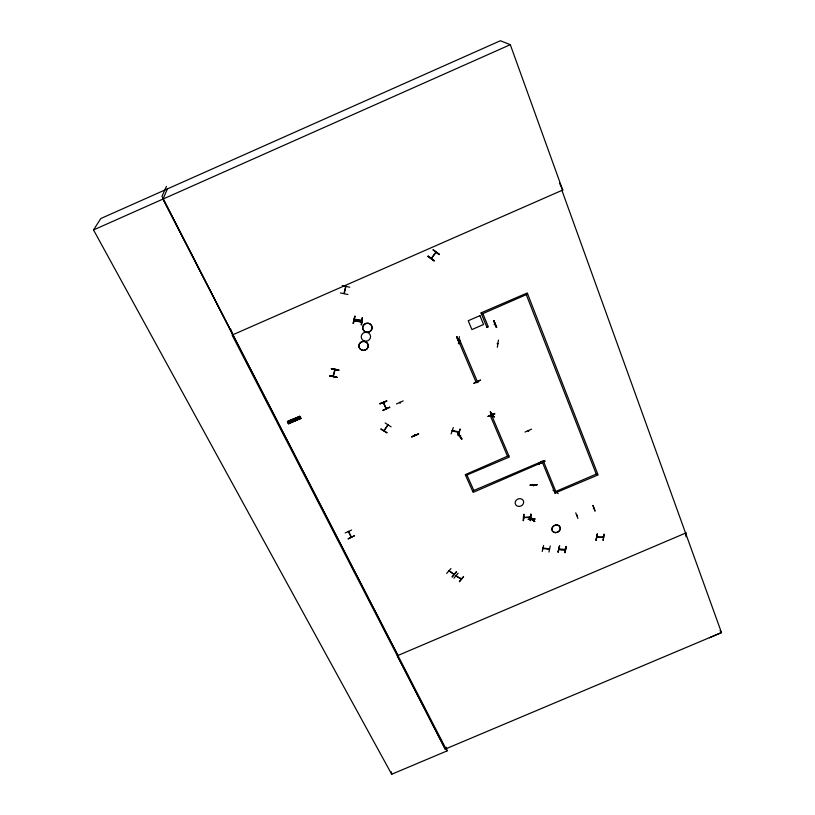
<?xml version="1.0" encoding="UTF-8"?>
<svg xmlns="http://www.w3.org/2000/svg" width="815" height="815" viewBox="0 0 815 815"><rect width="100%" height="100%" fill="white"/><g stroke="black" fill="none" stroke-linecap="round" stroke-linejoin="round"><path stroke-width="1.22" d="M361.646 321.63L354.138 320.254L361.666 321.589M333.427 376.286L335.159 369.44M348.331 531.686L348.657 532.317L348.596 531.594M336.952 377.396L329.637 375.654L336.952 377.233M530.188 484.976L537.095 484.752L530.208 484.966M528.242 519.073L535.037 518.88M533.509 485.22L533.458 485.934L533.743 485.21M531.849 518.36L531.686 518.493M531.818 518.299L531.859 518.798M530.178 485.322L537.075 484.762M523.108 520.612L523.729 514.367M524.086 514.387L523.464 520.632M524.269 517.036L524.371 517.688L524.33 517.097M530.31 517.016L530.534 517.627L529.974 517.321M530.809 514.194L530.249 520.602L530.973 514.346M530.86 514.214L530.341 520.581M384.537 430.086C382.581 432.551 388.368 423.851 387.736 425.399M458.315 340.11L459.018 339.743L458.478 340.303L459.721 340.456L459.528 339.865M460.332 435.495C459.426 436.473 461.076 435.994 460.434 435.516M494.287 324.176L494.532 324.676L495.113 324.095M459.385 336.636L458.407 343.777M597.273 534.08L596.111 540.325L597.059 534.212M597.314 534.07L596.132 540.294M597.507 537.462L597.456 536.881M602.682 537.177L603.253 536.912M603.966 534.182L603.069 540.427L604.373 534.355M497.293 343.512L497.812 343.39M497.333 347.272L498.474 340.079M354.882 316.23L353.15 323.524L354.8 316.322M448.77 571.183L449.523 571.335L448.922 570.969M358.254 320.937C358.855 319.022 356.736 321.956 357.805 320.142M454.118 573.852L454.108 574.494L448.984 570.663M456.023 576.032L456.074 575.492M361.127 324.788L362.512 317.565M362.441 317.463L361.483 324.859L362.42 317.565M387.033 432.643L380.941 429.118M340.395 292.952L347.893 294.49M542.22 551.46L543.625 545.439M543.615 548.2L542.943 548.607L549.361 549.198M548.709 548.77L549.422 549.157L549.29 548.546M558.224 551.918L559.579 545.877L557.959 552.04M558.204 552.061L559.548 545.897M564.754 552.478L566.15 546.457L565.192 552.672M564.887 552.631L566.191 546.468M431.369 258.426L436.157 252.243M434.171 260.708L428.058 256.307L434.222 260.668M354.382 319.174L361.88 320.377M342.229 285.566L349.757 287.216M344.001 293.339L345.815 286.208M344.256 293.563L345.866 286.401M428.262 256.053L434.161 260.576M331.399 368.869L338.826 370.051L331.389 368.696M532.226 519.827L532.613 519.043M555.443 491.863L555.025 492.219M331.42 368.757L338.724 370.448M453.293 427.508L451.113 433.886M452.824 430.473L452.926 430.738M458.346 431.807L458.427 432.378L458.438 431.756M458.061 435.587L460.108 428.935L458.427 435.658M461.881 438.969L457.979 433.448M459.701 340.171L459.008 339.804M494.542 324.635L495.041 324.126M446.213 747.212L447.028 750.921L391.689 774.25L93.521 229.932L162.98 199.074L167.493 188.744M166.443 186.38L162.012 196.334L232.886 334.731L230.564 328.863M383.784 403.13L383.233 402.793M386.86 432.908L380.941 428.965M348.647 531.696L351.143 537.279L351.357 536.8M399.9 402.203L400.287 403.15L399.737 402.559M351.418 537.156L348.586 531.655M414.601 434.884L415.11 435.393L414.56 434.976M532.664 519.338L532.266 518.921L532.338 519.736M554.995 492.362L555.147 491.649M477.183 381.97L477.264 382.266M555.565 492.117L555.137 492.566L554.842 492.005M491.302 414.682L491.628 415.243L491.129 414.091M541.374 462.125L541.007 461.993M541.129 461.535L541.506 462.309M460.709 436.015L459.935 435.801L460.231 436.341M93.521 229.932L100.775 218.552L500.369 40.75L510.302 44.682L562.737 190.139M433.957 260.983L428.058 256.307M385.179 422.975L391.068 426.826M523.78 517.403L530.443 517.077M603.487 537.279L596.977 537.146L597.69 537.187M597.517 537.431L597.395 536.82M433.193 250.001L439.366 254.331L433.254 249.899M450.95 568.534L446.681 573.383M452.121 576.908L456.573 572.018M452.193 576.928L456.247 571.692M458.142 573.21L453.924 578.222M456.604 575.736C455.167 576.195 462.013 578.803 461.066 578.782M460.974 578.456L460.832 579.058L460.872 578.477M463.48 576.531L459.344 581.727L463.562 576.714M552.927 490.131L558.193 493.625M549.565 548.933L542.994 547.996M559.661 549.279L559.467 548.648M564.836 549.483L564.744 549.178M494.348 324.421L494.99 323.881M524.422 517.637L523.627 517.321M459.039 431.96L452.356 430.361M383.885 430.381L384.11 430.595M457.724 433.794L461.626 439.132M497.802 343.879L497.242 343.838M559.009 548.617C558.53 550.451 566.557 550.838 565.284 549.157M576.939 515.07L577.224 515.681L576.714 515.162M452.223 430.931L459.039 432.48L458.916 431.858M490.457 411.789L494.318 417.219L490.151 412.013M492.005 414.631L491.527 415.232L491.883 414.377M459.619 343.36L456.93 336.839L459.721 343.472M459.334 343.614L456.645 337.094M459.619 343.492L456.899 336.86M495.092 324.452L494.817 323.871M453.782 573.964L453.598 574.168M559.518 183.212L562.707 190.048L561.922 190.394L721.479 632.593L709.386 637.768M447.028 750.921L162.98 199.074L510.302 44.682M562.707 190.048L232.122 335.067L445.336 749.036L721.479 632.593L720.083 630.484M480.972 312.909L527.254 292.962L598.098 474.931L555.015 493.085M486.901 327.324L488.338 326.927L482.847 313.602M459.579 339.6L458.244 340.181L476.317 382.744L477.621 382.174L459.487 339.417M379.953 403.965L386.707 401.031M386.738 401.112L379.821 403.7L386.687 400.939M389.804 407.694L389.611 407.215L383.05 410.597M490.508 416.21L491.914 415.874L509.365 457.021L465.671 475.553M542.372 462.339L473.158 492.382L465.253 474.656L508.764 455.646M345.183 532.949L351.632 530.045M348.25 538.97L354.515 535.73L348.127 538.735M493.931 320.865L496.467 327.487L493.778 320.794M555.81 491.445L543.299 460.893L472.568 491.017M403.191 400.899L396.467 403.955M473.953 383.305L480.575 380.065L473.912 383.223M418.299 433.886C397.761 442.973 432.745 428.191 411.626 436.728M491.476 414.896L490.997 414.377L491.19 414.947M488.002 416.322L494.664 413.46L494.868 413.928L488.063 416.465M525.013 432.052L531.574 429.148M528.1 430.514L528.466 431.441L528.497 430.738M686.261 532.796L397.292 655.749L445.112 749.128M288.245 423.087L288.591 423.8L300.806 418.39L299.777 416.302L287.43 421.416L287.766 422.109L300.134 416.964M287.583 421.732L299.879 416.536M287.563 421.681L299.859 416.394L300.725 418.166L288.378 423.362L300.694 418.217M299.788 416.312L300.063 416.913L287.787 422.139M287.695 421.915L300.002 416.76M288.316 423.189L300.541 417.932M538.267 464.163C558.479 454.729 524.137 470.469 544.787 461.372M538.063 463.684L544.603 460.944M544.675 461.096L538.155 463.898M491.842 414.662L491.72 414.407M593.004 505.473L595.021 511.148L592.974 505.463M575.757 512.849L577.937 518.432M496.834 327.314L493.819 320.784L496.467 327.487M529.974 517.352L529.76 517.077M384.14 430.921L388.062 424.86M532.521 519.135L532.368 519.756M559.161 548.923L565.427 549.504M528.222 519.369L535.027 519.135M596.753 537.085L603.212 537.217M353.496 323.463L354.851 316.312M383.478 402.529L386.412 408.702M477.447 381.807L477.733 382.408L477.539 381.919M331.481 368.502L338.826 370.061M597.008 537.411L596.784 536.871M386.086 408.794L383.274 402.691M541.038 461.983L541.048 461.911M548.943 552.04L550.237 545.968M454.087 574.443L448.831 570.643M531.523 518.849L531.543 518.371M433.142 249.879L439.102 254.667M576.908 515.742L576.674 515.253M527.641 294.083L481.502 314.193M526.286 294.673L596.254 474.106M457.989 433.437L461.942 438.949M541.211 462.39L540.865 461.718M597.507 473.566L554.557 491.985M593.402 508.02L593.952 508.519L593.391 508.091M436.208 252.589L435.893 252.141L431.42 258.365L431.115 257.907M528.334 430.412L528.64 431.155M541.914 461.198L555.147 493.34M163.02 198.992L397.964 655.464M291.933 419.613L292.962 421.64M291.862 422.17L290.823 420.082M290.609 422.7L289.58 420.611M289.783 423.056L288.744 420.968M294.205 421.172L293.176 419.083M298.535 416.832L299.553 418.92M458.865 339.875L458.825 340.12M558.856 548.668L558.815 548.872M458.325 339.753L458.58 340.334L458.213 339.886M477.335 381.563L477.743 382.51M477.101 381.664L477.478 382.541M490.895 414.183L491.465 415.273M507.49 456.186L490.62 416.434M386.025 408.763L385.78 407.989M534.66 521.345L529.434 517.841M530.28 517.331L523.831 517.617L523.648 517.107M543.452 548.037L543.381 548.342M542.841 548.057L542.79 548.261M382.867 410.139L389.601 407.205M300.603 418.014L300.878 418.604M481.074 313.082L487.003 327.508M541.282 461.81L541.496 462.339M452.182 430.402L452.111 430.626M473.831 490.477L466.934 475.002M288.612 423.82L287.501 421.487M461.127 578.935L456.084 576.052M361.809 320.784L354.311 319.572M334.792 369.521L333.121 376.143M391.332 771.825L391.689 774.25M685.568 533.091L686.077 536.82M348.514 531.278L348.484 531.92M329.647 375.807L336.972 377.355L329.657 375.797M534.691 521.508L529.424 517.851L534.742 521.519M354.087 320.733L361.585 321.986L354.087 320.733M292.554 420.153C293.043 422.17 294.317 418.9 292.554 420.153M479.923 315.639L468.218 320.743L471.905 329.576L483.57 324.502L479.923 315.639M300.755 418.35L288.449 423.505L300.725 418.299M518.707 506.431A4.35 3.83 -23.4 0 0 523.403 500.818A4.35 3.83 -23.4 0 0 516.109 500.329A4.35 3.83 -23.4 0 0 518.707 506.431M361.595 350.002A4.696 4.462 -10.4 0 0 368.227 345.428A4.696 4.462 -10.4 0 0 360.862 342.29A4.696 4.462 -10.4 0 0 361.595 350.002A4.686 4.452 -10.4 0 0 368.197 345.326A4.686 4.452 -10.4 0 0 360.851 342.208A4.686 4.452 -10.4 0 0 361.575 349.89M365.405 331.909A4.717 4.523 -11.4 0 0 372.078 327.294A4.717 4.523 -11.4 0 0 364.682 324.105A4.717 4.523 -11.4 0 0 365.405 331.909A4.707 4.513 -11.4 0 0 372.048 327.202A4.707 4.513 -11.4 0 0 364.662 324.024A4.707 4.513 -11.4 0 0 365.385 331.807M363.918 340.823A4.696 4.483 -11 0 0 370.56 336.238A4.696 4.483 -11 0 0 363.205 333.091A4.696 4.483 -11 0 0 363.918 340.823M555.382 532.664A4.289 3.718 -24.7 0 0 560.058 527.173A4.289 3.718 -24.7 0 0 552.906 526.714A4.289 3.718 -24.7 0 0 555.382 532.664M555.31 532.521A4.279 3.708 -24.7 0 0 559.986 527.04A4.279 3.708 -24.7 0 0 552.855 526.582A4.279 3.708 -24.7 0 0 555.31 532.521"/></g></svg>
